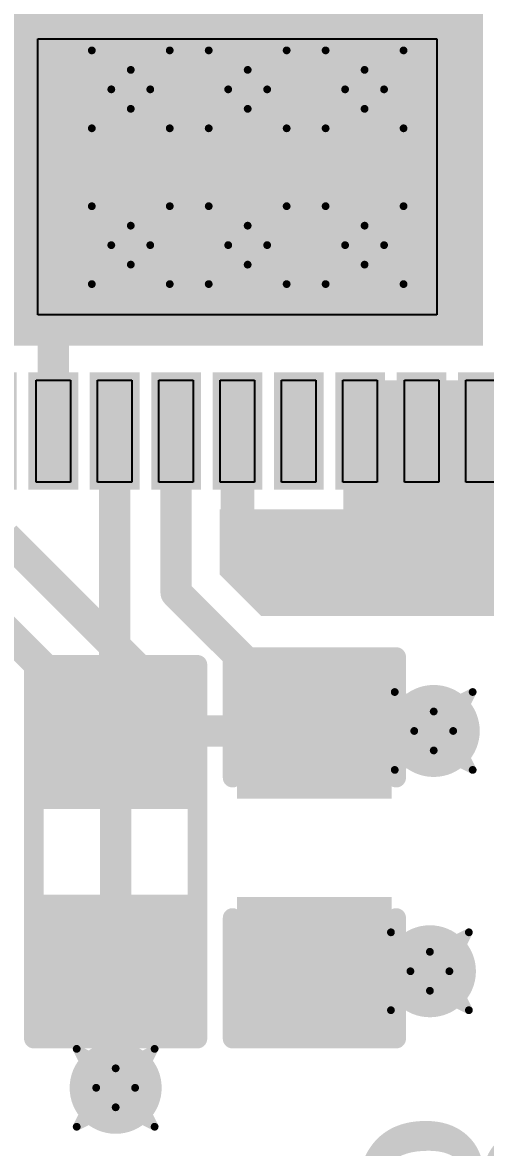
# Model space of a CAD drawing. Header units: inches. Extents: x -11 to 1110, y -7 to 455.
# Drawn here: x 572.45 to 575.46, y 8.62 to 15.96 of the extents above; entities that cross this region are included whole.
import ezdxf

# ---------------------------------------------------------------- set-up
doc = ezdxf.new("R2010")
doc.units = ezdxf.units.IN
for name, color, linetype in [('Bottom Layer', 5, 'Continuous'), ('Bottom Overlay', 54, 'Continuous'), ('Bottom Paste', 16, 'Continuous'), ('Bottom Solder', 6, 'Continuous'), ('Drill Drawing', 1, 'Continuous'), ('Top Layer', 1, 'Continuous'), ('Via Holes', 16, 'Continuous')]:
    doc.layers.add(name, color=color, linetype=linetype)
doc.styles.add('Arial', font='', dxfattribs={"height": 0.2})
doc.styles.get('Arial').set_extended_font_data('Arial')

# ---------------------------------------------------------------- blocks, each defined once
blk = doc.blocks.new('VQFN_CLIP_28_EP_3_5_4_5___B_7')
at = {"layer": 'Bottom Layer'}
for points in [[(-0.9121, 1.825), (-0.9121, 2.49), (-0.6881, 2.49), (-0.6881, 1.825)], [(-0.5121, 1.825), (-0.5121, 2.49), (-0.288, 2.49), (-0.288, 1.825)], [(-0.112, 1.825), (-0.112, 2.49), (0.112, 2.49), (0.112, 1.825)], [(0.288, 1.825), (0.288, 2.49), (0.5121, 2.49), (0.5121, 1.825)], [(0.6881, 1.825), (0.6881, 2.49), (0.9121, 2.49), (0.9121, 1.825)], [(-1.9901, 1.4879), (-1.9901, 1.7119), (-1.3251, 1.7119), (-1.3251, 1.4879)], [(1.3251, 1.4879), (1.3251, 1.7119), (1.9901, 1.7119), (1.9901, 1.4879)], [(-1.05, -1.55), (-1.05, 1.55), (1.05, 1.55), (1.05, -1.55)], [(-1.9901, 1.0879), (-1.9901, 1.3119), (-1.3251, 1.3119), (-1.3251, 1.0879)], [(1.3251, 1.0879), (1.3251, 1.3119), (1.9901, 1.3119), (1.9901, 1.0879)], [(-1.9901, 0.6881), (-1.9901, 0.9121), (-1.3251, 0.9121), (-1.3251, 0.6881)], [(1.3251, 0.6881), (1.3251, 0.9121), (1.9901, 0.9121), (1.9901, 0.6881)], [(-1.9901, 0.288), (-1.9901, 0.5121), (-1.3251, 0.5121), (-1.3251, 0.288)], [(1.3251, 0.288), (1.3251, 0.5121), (1.9901, 0.5121), (1.9901, 0.288)], [(-1.9901, -0.112), (-1.9901, 0.112), (-1.3251, 0.112), (-1.3251, -0.112)], [(1.3251, -0.112), (1.3251, 0.112), (1.9901, 0.112), (1.9901, -0.112)], [(-1.9901, -0.5121), (-1.9901, -0.288), (-1.3251, -0.288), (-1.3251, -0.5121)], [(1.3251, -0.5121), (1.3251, -0.288), (1.9901, -0.288), (1.9901, -0.5121)], [(-1.9901, -0.9121), (-1.9901, -0.6881), (-1.3251, -0.6881), (-1.3251, -0.9121)], [(1.3251, -0.9121), (1.3251, -0.6881), (1.9901, -0.6881), (1.9901, -0.9121)], [(-1.9901, -1.3119), (-1.9901, -1.0879), (-1.3251, -1.0879), (-1.3251, -1.3119)], [(1.3251, -1.3119), (1.3251, -1.0879), (1.9901, -1.0879), (1.9901, -1.3119)], [(-1.9901, -1.7119), (-1.9901, -1.4879), (-1.3251, -1.4879), (-1.3251, -1.7119)], [(1.3251, -1.7119), (1.3251, -1.4879), (1.9901, -1.4879), (1.9901, -1.7119)], [(-0.9121, -2.49), (-0.9121, -1.825), (-0.6881, -1.825), (-0.6881, -2.49)], [(-0.5121, -2.49), (-0.5121, -1.825), (-0.288, -1.825), (-0.288, -2.49)], [(-0.112, -2.49), (-0.112, -1.825), (0.112, -1.825), (0.112, -2.49)], [(0.288, -2.49), (0.288, -1.825), (0.5121, -1.825), (0.5121, -2.49)], [(0.6881, -2.49), (0.6881, -1.825), (0.9121, -1.825), (0.9121, -2.49)]]:
    blk.add_hatch(color=5, dxfattribs=at).paths.add_polyline_path(points)
at = {"layer": 'Bottom Solder'}
for points in [[(-0.9621, 1.775), (-0.9621, 2.54), (-0.6381, 2.54), (-0.6381, 1.775)], [(-0.5621, 1.775), (-0.5621, 2.54), (-0.238, 2.54), (-0.238, 1.775)], [(-0.162, 1.775), (-0.162, 2.54), (0.162, 2.54), (0.162, 1.775)], [(0.238, 1.775), (0.238, 2.54), (0.5621, 2.54), (0.5621, 1.775)], [(0.6381, 1.775), (0.6381, 2.54), (0.9621, 2.54), (0.9621, 1.775)], [(-2.0401, 1.4379), (-2.0401, 1.7619), (-1.2751, 1.7619), (-1.2751, 1.4379)], [(1.2751, 1.4379), (1.2751, 1.7619), (2.0401, 1.7619), (2.0401, 1.4379)], [(-1.1, -1.6), (-1.1, 1.6), (1.1, 1.6), (1.1, -1.6)], [(-2.0401, 1.0379), (-2.0401, 1.3619), (-1.2751, 1.3619), (-1.2751, 1.0379)], [(1.2751, 1.0379), (1.2751, 1.3619), (2.0401, 1.3619), (2.0401, 1.0379)], [(-2.0401, 0.6381), (-2.0401, 0.9621), (-1.2751, 0.9621), (-1.2751, 0.6381)], [(1.2751, 0.6381), (1.2751, 0.9621), (2.0401, 0.9621), (2.0401, 0.6381)], [(-2.0401, 0.238), (-2.0401, 0.5621), (-1.2751, 0.5621), (-1.2751, 0.238)], [(1.2751, 0.238), (1.2751, 0.5621), (2.0401, 0.5621), (2.0401, 0.238)], [(-2.0401, -0.162), (-2.0401, 0.162), (-1.2751, 0.162), (-1.2751, -0.162)], [(1.2751, -0.162), (1.2751, 0.162), (2.0401, 0.162), (2.0401, -0.162)], [(-2.0401, -0.5621), (-2.0401, -0.238), (-1.2751, -0.238), (-1.2751, -0.5621)], [(1.2751, -0.5621), (1.2751, -0.238), (2.0401, -0.238), (2.0401, -0.5621)], [(-2.0401, -0.9621), (-2.0401, -0.6381), (-1.2751, -0.6381), (-1.2751, -0.9621)], [(1.2751, -0.9621), (1.2751, -0.6381), (2.0401, -0.6381), (2.0401, -0.9621)], [(-2.0401, -1.3619), (-2.0401, -1.0379), (-1.2751, -1.0379), (-1.2751, -1.3619)], [(1.2751, -1.3619), (1.2751, -1.0379), (2.0401, -1.0379), (2.0401, -1.3619)], [(-2.0401, -1.7619), (-2.0401, -1.4379), (-1.2751, -1.4379), (-1.2751, -1.7619)], [(1.2751, -1.7619), (1.2751, -1.4379), (2.0401, -1.4379), (2.0401, -1.7619)], [(-0.9621, -2.54), (-0.9621, -1.775), (-0.6381, -1.775), (-0.6381, -2.54)], [(-0.5621, -2.54), (-0.5621, -1.775), (-0.238, -1.775), (-0.238, -2.54)], [(-0.162, -2.54), (-0.162, -1.775), (0.162, -1.775), (0.162, -2.54)], [(0.238, -2.54), (0.238, -1.775), (0.5621, -1.775), (0.5621, -2.54)], [(0.6381, -2.54), (0.6381, -1.775), (0.9621, -1.775), (0.9621, -2.54)]]:
    blk.add_hatch(color=6, dxfattribs=at).paths.add_polyline_path(points)
at = {"layer": 'Bottom Overlay'}
for points in [[(-1.0771, 2.3008, 0.127, 0.127, 0), (-1.8008, 2.3008, 0.127, 0.127, 0)], [(-1.8008, 1.8771, 0.127, 0.127, 0), (-1.8008, 2.3008, 0.127, 0.127, 0)], [(1.8008, 2.3008, 0.127, 0.127, 0), (1.0771, 2.3008, 0.127, 0.127, 0)], [(1.8008, 1.8771, 0.127, 0.127, 0), (1.8008, 2.3008, 0.127, 0.127, 0)], [(-2.2706, -1.7421, 0.127, 0.127, 0), (-2.2706, -1.4881, 0.127, 0.127, 0)], [(-2.1436, -1.6151, 0.127, 0.127, 0), (-2.2706, -1.4881, 0.127, 0.127, 0)], [(-2.2706, -1.7421, 0.127, 0.127, 0), (-2.1436, -1.6151, 0.127, 0.127, 0)], [(-1.8008, -2.3008, 0.127, 0.127, 0), (-1.8008, -1.8771, 0.127, 0.127, 0)], [(1.8008, -2.3008, 0.127, 0.127, 0), (1.8008, -1.8771, 0.127, 0.127, 0)], [(-1.0771, -2.3008, 0.127, 0.127, 0), (-1.8008, -2.3008, 0.127, 0.127, 0)], [(1.8008, -2.3008, 0.127, 0.127, 0), (1.0771, -2.3008, 0.127, 0.127, 0)]]:
    blk.add_lwpolyline(points, format="xyseb", dxfattribs=at)
for points in [[(-1.8326, 2.3008, 0.0635, 0.0635, 1), (-1.7691, 2.3008, 0.0635, 0.0635, 1)], [(-1.8326, 2.3008, 0.0635, 0.0635, 1), (-1.7691, 2.3008, 0.0635, 0.0635, 1)], [(-1.1089, 2.3008, 0.0635, 0.0635, 1), (-1.0454, 2.3008, 0.0635, 0.0635, 1)], [(1.0454, 2.3008, 0.0635, 0.0635, 1), (1.1089, 2.3008, 0.0635, 0.0635, 1)], [(1.7691, 2.3008, 0.0635, 0.0635, 1), (1.8326, 2.3008, 0.0635, 0.0635, 1)], [(1.7691, 2.3008, 0.0635, 0.0635, 1), (1.8326, 2.3008, 0.0635, 0.0635, 1)], [(-1.8326, 1.8771, 0.0635, 0.0635, 1), (-1.7691, 1.8771, 0.0635, 0.0635, 1)], [(1.7691, 1.8771, 0.0635, 0.0635, 1), (1.8326, 1.8771, 0.0635, 0.0635, 1)], [(-2.3023, -1.4881, 0.0635, 0.0635, 1), (-2.2388, -1.4881, 0.0635, 0.0635, 1)], [(-2.3023, -1.4881, 0.0635, 0.0635, 1), (-2.2388, -1.4881, 0.0635, 0.0635, 1)], [(-2.1753, -1.6151, 0.0635, 0.0635, 1), (-2.1118, -1.6151, 0.0635, 0.0635, 1)], [(-2.1753, -1.6151, 0.0635, 0.0635, 1), (-2.1118, -1.6151, 0.0635, 0.0635, 1)], [(-2.3023, -1.7421, 0.0635, 0.0635, 1), (-2.2388, -1.7421, 0.0635, 0.0635, 1)], [(-2.3023, -1.7421, 0.0635, 0.0635, 1), (-2.2388, -1.7421, 0.0635, 0.0635, 1)], [(-1.8326, -1.8771, 0.0635, 0.0635, 1), (-1.7691, -1.8771, 0.0635, 0.0635, 1)], [(1.7691, -1.8771, 0.0635, 0.0635, 1), (1.8326, -1.8771, 0.0635, 0.0635, 1)], [(-1.8326, -2.3008, 0.0635, 0.0635, 1), (-1.7691, -2.3008, 0.0635, 0.0635, 1)], [(-1.8326, -2.3008, 0.0635, 0.0635, 1), (-1.7691, -2.3008, 0.0635, 0.0635, 1)], [(-1.1089, -2.3008, 0.0635, 0.0635, 1), (-1.0454, -2.3008, 0.0635, 0.0635, 1)], [(1.0454, -2.3008, 0.0635, 0.0635, 1), (1.1089, -2.3008, 0.0635, 0.0635, 1)], [(1.7691, -2.3008, 0.0635, 0.0635, 1), (1.8326, -2.3008, 0.0635, 0.0635, 1)], [(1.7691, -2.3008, 0.0635, 0.0635, 1), (1.8326, -2.3008, 0.0635, 0.0635, 1)]]:
    blk.add_lwpolyline(points, format="xyseb", close=True, dxfattribs=at)
at = {"layer": 'Bottom Paste'}
for p, q in [((-0.912, 1.825), (-0.912, 2.49)), ((-0.912, 2.49), (-0.688, 2.49)), ((-0.688, 2.49), (-0.688, 1.825)), ((-0.512, 1.825), (-0.512, 2.49)), ((-0.512, 2.49), (-0.288, 2.49)), ((-0.288, 2.49), (-0.288, 1.825)), ((-0.112, 1.825), (-0.112, 2.49)), ((-0.112, 2.49), (0.112, 2.49)), ((0.112, 2.49), (0.112, 1.825)), ((0.288, 1.825), (0.288, 2.49)), ((0.288, 2.49), (0.512, 2.49)), ((0.512, 2.49), (0.512, 1.825)), ((0.688, 1.825), (0.688, 2.49)), ((0.688, 2.49), (0.912, 2.49)), ((0.912, 2.49), (0.912, 1.825)), ((-0.688, 1.825), (-0.912, 1.825)), ((-0.688, 1.825), (-0.688, 1.825)), ((-0.288, 1.825), (-0.512, 1.825)), ((-0.288, 1.825), (-0.288, 1.825)), ((0.112, 1.825), (-0.112, 1.825)), ((0.112, 1.825), (0.112, 1.825)), ((0.512, 1.825), (0.288, 1.825)), ((0.512, 1.825), (0.512, 1.825)), ((0.912, 1.825), (0.688, 1.825)), ((0.912, 1.825), (0.912, 1.825)), ((-1.99, 1.488), (-1.99, 1.712)), ((-1.99, 1.712), (-1.325, 1.712)), ((-1.325, 1.712), (-1.325, 1.488)), ((1.325, 1.488), (1.325, 1.712)), ((1.325, 1.712), (1.99, 1.712)), ((1.99, 1.712), (1.99, 1.488)), ((-1.325, 1.488), (-1.99, 1.488)), ((-1.325, 1.488), (-1.325, 1.488)), ((1.99, 1.488), (1.325, 1.488)), ((1.99, 1.488), (1.99, 1.488)), ((-1.99, 1.312), (-1.325, 1.312)), ((-1.99, 1.088), (-1.99, 1.312)), ((-1.99, 1.312), (-1.99, 1.312)), ((-1.325, 1.312), (-1.325, 1.088)), ((-0.9, 1.3), (0.9, 1.3)), ((-0.9, -1.3), (-0.9, 1.3)), ((-0.9, 1.3), (-0.9, 1.3)), ((0.9, 1.3), (0.9, -1.3)), ((1.325, 1.088), (1.325, 1.312)), ((1.325, 1.312), (1.99, 1.312)), ((1.99, 1.312), (1.99, 1.088)), ((-1.325, 1.088), (-1.99, 1.088)), ((1.99, 1.088), (1.325, 1.088)), ((1.99, 1.088), (1.99, 1.088)), ((-1.99, 0.688), (-1.99, 0.912)), ((-1.99, 0.912), (-1.325, 0.912)), ((-1.325, 0.912), (-1.325, 0.688)), ((1.325, 0.912), (1.99, 0.912)), ((1.325, 0.688), (1.325, 0.912)), ((1.325, 0.912), (1.325, 0.912)), ((1.99, 0.912), (1.99, 0.688)), ((-1.325, 0.688), (-1.99, 0.688)), ((-1.325, 0.688), (-1.325, 0.688)), ((1.99, 0.688), (1.325, 0.688)), ((-1.99, 0.288), (-1.99, 0.512)), ((-1.99, 0.512), (-1.325, 0.512)), ((-1.325, 0.512), (-1.325, 0.288)), ((1.325, 0.512), (1.99, 0.512)), ((1.325, 0.288), (1.325, 0.512)), ((1.325, 0.512), (1.325, 0.512)), ((1.99, 0.512), (1.99, 0.288)), ((-1.325, 0.288), (-1.99, 0.288)), ((-1.325, 0.288), (-1.325, 0.288)), ((1.99, 0.288), (1.325, 0.288)), ((-1.99, -0.112), (-1.99, 0.112)), ((-1.99, 0.112), (-1.325, 0.112)), ((-1.325, 0.112), (-1.325, -0.112)), ((1.325, 0.112), (1.99, 0.112)), ((1.325, -0.112), (1.325, 0.112)), ((1.325, 0.112), (1.325, 0.112)), ((1.99, 0.112), (1.99, -0.112)), ((-1.325, -0.112), (-1.99, -0.112)), ((-1.325, -0.112), (-1.325, -0.112)), ((1.99, -0.112), (1.325, -0.112)), ((-1.99, -0.512), (-1.99, -0.288)), ((-1.99, -0.288), (-1.325, -0.288)), ((-1.325, -0.288), (-1.325, -0.512)), ((1.325, -0.288), (1.99, -0.288)), ((1.325, -0.512), (1.325, -0.288)), ((1.325, -0.288), (1.325, -0.288)), ((1.99, -0.288), (1.99, -0.512)), ((-1.325, -0.512), (-1.99, -0.512)), ((-1.325, -0.512), (-1.325, -0.512)), ((1.99, -0.512), (1.325, -0.512)), ((-1.99, -0.912), (-1.99, -0.688)), ((-1.99, -0.688), (-1.325, -0.688)), ((-1.325, -0.688), (-1.325, -0.912)), ((1.325, -0.688), (1.99, -0.688)), ((1.325, -0.912), (1.325, -0.688)), ((1.325, -0.688), (1.325, -0.688)), ((1.99, -0.688), (1.99, -0.912)), ((-1.325, -0.912), (-1.99, -0.912)), ((-1.325, -0.912), (-1.325, -0.912)), ((1.99, -0.912), (1.325, -0.912)), ((-1.99, -1.088), (-1.325, -1.088)), ((-1.99, -1.312), (-1.99, -1.088)), ((-1.99, -1.088), (-1.99, -1.088)), ((-1.325, -1.088), (-1.325, -1.312)), ((1.325, -1.088), (1.99, -1.088)), ((1.325, -1.312), (1.325, -1.088)), ((1.325, -1.088), (1.325, -1.088)), ((1.99, -1.088), (1.99, -1.312)), ((-1.325, -1.312), (-1.99, -1.312)), ((0.9, -1.3), (-0.9, -1.3)), ((1.99, -1.312), (1.325, -1.312)), ((-1.99, -1.488), (-1.325, -1.488)), ((-1.99, -1.712), (-1.99, -1.488)), ((-1.99, -1.488), (-1.99, -1.488)), ((-1.325, -1.488), (-1.325, -1.712)), ((1.325, -1.488), (1.99, -1.488)), ((1.325, -1.712), (1.325, -1.488)), ((1.325, -1.488), (1.325, -1.488)), ((1.99, -1.488), (1.99, -1.712)), ((-1.325, -1.712), (-1.99, -1.712)), ((1.99, -1.712), (1.325, -1.712)), ((-0.912, -2.49), (-0.912, -1.825)), ((-0.912, -1.825), (-0.688, -1.825)), ((-0.688, -1.825), (-0.688, -2.49)), ((-0.512, -1.825), (-0.288, -1.825)), ((-0.512, -2.49), (-0.512, -1.825)), ((-0.512, -1.825), (-0.512, -1.825)), ((-0.288, -1.825), (-0.288, -2.49)), ((-0.112, -1.825), (0.112, -1.825)), ((-0.112, -2.49), (-0.112, -1.825)), ((-0.112, -1.825), (-0.112, -1.825)), ((0.112, -1.825), (0.112, -2.49)), ((0.288, -2.49), (0.288, -1.825)), ((0.288, -1.825), (0.512, -1.825)), ((0.512, -1.825), (0.512, -2.49)), ((0.688, -2.49), (0.688, -1.825)), ((0.688, -1.825), (0.912, -1.825)), ((0.912, -1.825), (0.912, -2.49)), ((-0.688, -2.49), (-0.912, -2.49)), ((-0.688, -2.49), (-0.688, -2.49)), ((-0.288, -2.49), (-0.512, -2.49)), ((0.112, -2.49), (-0.112, -2.49)), ((0.512, -2.49), (0.288, -2.49)), ((0.512, -2.49), (0.512, -2.49)), ((0.912, -2.49), (0.688, -2.49)), ((0.912, -2.49), (0.912, -2.49))]:
    blk.add_line(p, q, dxfattribs=at)
blk = doc.blocks.new('R___0603_B_34')
at = {"layer": 'Bottom Layer'}
for points in [[(-1.143, -0.4445), (-1.143, 0.4445), (-0.381, 0.4445), (-0.381, -0.4445)], [(0.381, -0.4445), (0.381, 0.4445), (1.143, 0.4445), (1.143, -0.4445)]]:
    blk.add_hatch(color=5, dxfattribs=at).paths.add_polyline_path(points)
at = {"layer": 'Bottom Paste'}
for points in [[(-1.143, -0.4445), (-1.143, 0.4445), (-0.381, 0.4445), (-0.381, -0.4445)], [(0.381, -0.4445), (0.381, 0.4445), (1.143, 0.4445), (1.143, -0.4445)]]:
    blk.add_hatch(color=16, dxfattribs=at).paths.add_polyline_path(points)
at = {"layer": 'Bottom Solder'}
for points in [[(-1.2446, -0.5461), (-1.2446, 0.5461), (-0.2794, 0.5461), (-0.2794, -0.5461)], [(0.2794, -0.5461), (0.2794, 0.5461), (1.2446, 0.5461), (1.2446, -0.5461)]]:
    blk.add_hatch(color=6, dxfattribs=at).paths.add_polyline_path(points)
at = {"layer": 'Bottom Overlay'}
for points in [[(-1.2192, 0.5334, 0.127, 0.127, 0), (1.2192, 0.5334, 0.127, 0.127, 0)], [(-1.2192, 0.5334, 0.127, 0.127, 0), (-1.2192, -0.5334, 0.127, 0.127, 0)], [(1.2192, 0.5334, 0.127, 0.127, 0), (1.2192, -0.5334, 0.127, 0.127, 0)], [(-1.2192, -0.5334, 0.127, 0.127, 0), (1.2192, -0.5334, 0.127, 0.127, 0)]]:
    blk.add_lwpolyline(points, format="xyseb", dxfattribs=at)
for points in [[(-1.25095, 0.5334, 0.0635, 0.0635, 1), (-1.18745, 0.5334, 0.0635, 0.0635, 1)], [(-1.25095, 0.5334, 0.0635, 0.0635, 1), (-1.18745, 0.5334, 0.0635, 0.0635, 1)], [(1.18745, 0.5334, 0.0635, 0.0635, 1), (1.25095, 0.5334, 0.0635, 0.0635, 1)], [(1.18745, 0.5334, 0.0635, 0.0635, 1), (1.25095, 0.5334, 0.0635, 0.0635, 1)], [(-1.25095, -0.5334, 0.0635, 0.0635, 1), (-1.18745, -0.5334, 0.0635, 0.0635, 1)], [(-1.25095, -0.5334, 0.0635, 0.0635, 1), (-1.18745, -0.5334, 0.0635, 0.0635, 1)], [(1.18745, -0.5334, 0.0635, 0.0635, 1), (1.25095, -0.5334, 0.0635, 0.0635, 1)], [(1.18745, -0.5334, 0.0635, 0.0635, 1), (1.25095, -0.5334, 0.0635, 0.0635, 1)]]:
    blk.add_lwpolyline(points, format="xyseb", close=True, dxfattribs=at)
blk = doc.blocks.new('CAP_0603_B_241')
at = {"layer": 'Bottom Layer'}
for points in [[(-1.143, -0.4445), (-1.143, 0.4445), (-0.381, 0.4445), (-0.381, -0.4445)], [(0.381, -0.4445), (0.381, 0.4445), (1.143, 0.4445), (1.143, -0.4445)]]:
    blk.add_hatch(color=5, dxfattribs=at).paths.add_polyline_path(points)
at = {"layer": 'Bottom Paste'}
for points in [[(-1.143, -0.4445), (-1.143, 0.4445), (-0.381, 0.4445), (-0.381, -0.4445)], [(0.381, -0.4445), (0.381, 0.4445), (1.143, 0.4445), (1.143, -0.4445)]]:
    blk.add_hatch(color=16, dxfattribs=at).paths.add_polyline_path(points)
at = {"layer": 'Bottom Solder'}
for points in [[(-1.203, -0.5045), (-1.203, 0.5045), (-0.321, 0.5045), (-0.321, -0.5045)], [(0.321, -0.5045), (0.321, 0.5045), (1.203, 0.5045), (1.203, -0.5045)]]:
    blk.add_hatch(color=6, dxfattribs=at).paths.add_polyline_path(points)
at = {"layer": 'Bottom Overlay'}
for points in [[(-1.2446, -0.5334, 0.127, 0.127, 0), (-1.2446, 0.5334, 0.127, 0.127, 0)], [(-0.4572, 0.5334, 0.127, 0.127, 0), (-1.2446, 0.5334, 0.127, 0.127, 0)], [(1.2446, 0.5334, 0.127, 0.127, 0), (0.4572, 0.5334, 0.127, 0.127, 0)], [(1.2446, -0.5334, 0.127, 0.127, 0), (1.2446, 0.5334, 0.127, 0.127, 0)], [(-0.4572, -0.5334, 0.127, 0.127, 0), (-1.2446, -0.5334, 0.127, 0.127, 0)], [(1.2446, -0.5334, 0.127, 0.127, 0), (0.4572, -0.5334, 0.127, 0.127, 0)]]:
    blk.add_lwpolyline(points, format="xyseb", dxfattribs=at)
for points in [[(-1.2764, 0.5334, 0.0635, 0.0635, 1), (-1.2128, 0.5334, 0.0635, 0.0635, 1)], [(-1.2764, 0.5334, 0.0635, 0.0635, 1), (-1.2128, 0.5334, 0.0635, 0.0635, 1)], [(-0.4889, 0.5334, 0.0635, 0.0635, 1), (-0.4254, 0.5334, 0.0635, 0.0635, 1)], [(0.4254, 0.5334, 0.0635, 0.0635, 1), (0.4889, 0.5334, 0.0635, 0.0635, 1)], [(1.2128, 0.5334, 0.0635, 0.0635, 1), (1.2764, 0.5334, 0.0635, 0.0635, 1)], [(1.2128, 0.5334, 0.0635, 0.0635, 1), (1.2764, 0.5334, 0.0635, 0.0635, 1)], [(-1.2764, -0.5334, 0.0635, 0.0635, 1), (-1.2128, -0.5334, 0.0635, 0.0635, 1)], [(-1.2764, -0.5334, 0.0635, 0.0635, 1), (-1.2128, -0.5334, 0.0635, 0.0635, 1)], [(-0.4889, -0.5334, 0.0635, 0.0635, 1), (-0.4254, -0.5334, 0.0635, 0.0635, 1)], [(0.4254, -0.5334, 0.0635, 0.0635, 1), (0.4889, -0.5334, 0.0635, 0.0635, 1)], [(1.2128, -0.5334, 0.0635, 0.0635, 1), (1.2764, -0.5334, 0.0635, 0.0635, 1)], [(1.2128, -0.5334, 0.0635, 0.0635, 1), (1.2764, -0.5334, 0.0635, 0.0635, 1)]]:
    blk.add_lwpolyline(points, format="xyseb", close=True, dxfattribs=at)

msp = doc.modelspace()

# ---------------------------------------------------------------- hatches: boundary and pattern name
at = {"layer": 'Bottom Layer'}
h = msp.add_hatch(color=5, dxfattribs=at)
edge = h.paths.add_edge_path()
edge.add_arc((573.151, 15.5194), 0.3, 0, 360)
h = msp.add_hatch(color=5, dxfattribs=at)
edge = h.paths.add_edge_path()
edge.add_arc((573.913, 15.5194), 0.3, 0, 360)
h = msp.add_hatch(color=5, dxfattribs=at)
edge = h.paths.add_edge_path()
edge.add_arc((574.675, 15.5194), 0.3, 0, 360)
msp.add_hatch(color=5, dxfattribs=at).paths.add_polyline_path([(638.3242, 15.2654), (638.3242, 10.0838), (638.3242, 7.398), (636.2219, 7.398), (636.2219, 8.8331), (633.2504, 8.8331), (633.2504, 9.811), (633.2504, 10.0838), (590.4484, 10.0838), (590.4484, 0.259), (560.1716, 0.259), (560.1716, 5.842), (576.8086, 5.842), (576.8086, 10.4714), (575.6402, 10.4714), (575.6402, 12.0856), (574.0001, 12.0856), (573.731, 12.3547), (573.731, 12.7805), (573.7359, 12.7805), (573.7359, 13.621), (573.9564, 13.621), (573.9564, 12.7805), (574.536, 12.7805), (574.536, 13.621), (586.6384, 13.621), (586.6384, 15.2654)])
h = msp.add_hatch(color=5, dxfattribs=at)
edge = h.paths.add_edge_path()
edge.add_arc((573.151, 14.5034), 0.3, 0, 360)
h = msp.add_hatch(color=5, dxfattribs=at)
edge = h.paths.add_edge_path()
edge.add_arc((573.913, 14.5034), 0.3, 0, 360)
h = msp.add_hatch(color=5, dxfattribs=at)
edge = h.paths.add_edge_path()
edge.add_arc((574.675, 14.5034), 0.3, 0, 360)
h = msp.add_hatch(color=5, dxfattribs=at)
edge = h.paths.add_edge_path()
edge.add_arc((575.1256, 11.335), 0.3, 0, 360)
h = msp.add_hatch(color=5, dxfattribs=at)
edge = h.paths.add_edge_path()
edge.add_arc((575.1008, 9.7679), 0.3, 0, 360)
h = msp.add_hatch(color=5, dxfattribs=at)
edge = h.paths.add_edge_path()
edge.add_arc((573.0524, 9.0078), 0.3, 0, 360)
at = {"layer": 'Top Layer'}
h = msp.add_hatch(color=1, dxfattribs=at)
edge = h.paths.add_edge_path()
edge.add_arc((573.151, 15.5194), 0.3, 0, 360)
h = msp.add_hatch(color=1, dxfattribs=at)
edge = h.paths.add_edge_path()
edge.add_arc((573.913, 15.5194), 0.3, 0, 360)
h = msp.add_hatch(color=1, dxfattribs=at)
edge = h.paths.add_edge_path()
edge.add_arc((574.675, 15.5194), 0.3, 0, 360)
h = msp.add_hatch(color=1, dxfattribs=at)
edge = h.paths.add_edge_path()
edge.add_arc((573.151, 14.5034), 0.3, 0, 360)
h = msp.add_hatch(color=1, dxfattribs=at)
edge = h.paths.add_edge_path()
edge.add_arc((573.913, 14.5034), 0.3, 0, 360)
h = msp.add_hatch(color=1, dxfattribs=at)
edge = h.paths.add_edge_path()
edge.add_arc((574.675, 14.5034), 0.3, 0, 360)
h = msp.add_hatch(color=1, dxfattribs=at)
edge = h.paths.add_edge_path()
edge.add_arc((575.1256, 11.335), 0.3, 0, 360)
h = msp.add_hatch(color=1, dxfattribs=at)
edge = h.paths.add_edge_path()
edge.add_arc((575.1008, 9.7679), 0.3, 0, 360)
h = msp.add_hatch(color=1, dxfattribs=at)
edge = h.paths.add_edge_path()
edge.add_arc((573.0524, 9.0078), 0.3, 0, 360)
at = {"layer": 'Via Holes'}
h = msp.add_hatch(color=7, dxfattribs=at)
edge = h.paths.add_edge_path()
edge.add_arc((573.151, 15.5194), 0.15, 0, 360)
h = msp.add_hatch(color=7, dxfattribs=at)
edge = h.paths.add_edge_path()
edge.add_arc((573.913, 15.5194), 0.15, 0, 360)
h = msp.add_hatch(color=7, dxfattribs=at)
edge = h.paths.add_edge_path()
edge.add_arc((574.675, 15.5194), 0.15, 0, 360)
h = msp.add_hatch(color=7, dxfattribs=at)
edge = h.paths.add_edge_path()
edge.add_arc((573.151, 14.5034), 0.15, 0, 360)
h = msp.add_hatch(color=7, dxfattribs=at)
edge = h.paths.add_edge_path()
edge.add_arc((573.913, 14.5034), 0.15, 0, 360)
h = msp.add_hatch(color=7, dxfattribs=at)
edge = h.paths.add_edge_path()
edge.add_arc((574.675, 14.5034), 0.15, 0, 360)
h = msp.add_hatch(color=7, dxfattribs=at)
edge = h.paths.add_edge_path()
edge.add_arc((575.1256, 11.335), 0.15, 0, 360)
h = msp.add_hatch(color=7, dxfattribs=at)
edge = h.paths.add_edge_path()
edge.add_arc((575.1008, 9.7679), 0.15, 0, 360)
h = msp.add_hatch(color=7, dxfattribs=at)
edge = h.paths.add_edge_path()
edge.add_arc((573.0524, 9.0078), 0.15, 0, 360)

# ---------------------------------------------------------------- linework, layer by layer
at = {"layer": 'Bottom Layer'}
for points in [[(572.6463, 14.3477, 0.2032, 0.2032, 0), (573.2469, 14.9484, 0.2032, 0.2032, 0)], [(573.2469, 14.9484, 0.2032, 0.2032, 0), (573.8461, 14.9484, 0.2032, 0.2032, 0)], [(572.6463, 13.2908, 0.2032, 0.2032, 0), (572.6463, 14.3477, 0.2032, 0.2032, 0)], [(573.046, 11.3159, 0.2032, 0.2032, 0), (573.046, 13.2908, 0.2032, 0.2032, 0)], [(573.4461, 12.2367, 0.2032, 0.2032, 0), (573.4461, 13.2908, 0.2032, 0.2032, 0)], [(573.4461, 12.2367, 0.2032, 0.2032, 0), (574.3478, 11.335, 0.2032, 0.2032, 0)], [(573.046, 11.3159, 0.2032, 0.2032, 0), (573.0524, 11.3096, 0.2032, 0.2032, 0)], [(574.3478, 11.335, 0.2032, 0.2032, 0), (575.1256, 11.335, 0.2032, 0.2032, 0)], [(573.0524, 9.0078, 0.2032, 0.2032, 0), (573.0524, 9.7856, 0.2032, 0.2032, 0)]]:
    msp.add_lwpolyline(points, format="xyseb", dxfattribs=at)
for points in [[(573.1961, 14.9484, 0.1016, 0.1016, 1), (573.2977, 14.9484, 0.1016, 0.1016, 1)], [(573.1961, 14.9484, 0.1016, 0.1016, 1), (573.2977, 14.9484, 0.1016, 0.1016, 1)], [(573.7953, 14.9484, 0.1016, 0.1016, 1), (573.8969, 14.9484, 0.1016, 0.1016, 1)], [(572.5955, 14.3477, 0.1016, 0.1016, 1), (572.6971, 14.3477, 0.1016, 0.1016, 1)], [(572.5955, 14.3477, 0.1016, 0.1016, 1), (572.6971, 14.3477, 0.1016, 0.1016, 1)], [(572.5955, 13.2908, 0.1016, 0.1016, 1), (572.6971, 13.2908, 0.1016, 0.1016, 1)], [(572.9952, 13.2908, 0.1016, 0.1016, 1), (573.0968, 13.2908, 0.1016, 0.1016, 1)], [(573.3953, 13.2908, 0.1016, 0.1016, 1), (573.4969, 13.2908, 0.1016, 0.1016, 1)], [(573.3953, 12.2367, 0.1016, 0.1016, 1), (573.4969, 12.2367, 0.1016, 0.1016, 1)], [(573.3953, 12.2367, 0.1016, 0.1016, 1), (573.4969, 12.2367, 0.1016, 0.1016, 1)], [(572.9952, 11.3159, 0.1016, 0.1016, 1), (573.0968, 11.3159, 0.1016, 0.1016, 1)], [(572.9952, 11.3159, 0.1016, 0.1016, 1), (573.0968, 11.3159, 0.1016, 0.1016, 1)], [(573.0016, 11.3096, 0.1016, 0.1016, 1), (573.1032, 11.3096, 0.1016, 0.1016, 1)], [(574.297, 11.335, 0.1016, 0.1016, 1), (574.3986, 11.335, 0.1016, 0.1016, 1)], [(574.297, 11.335, 0.1016, 0.1016, 1), (574.3986, 11.335, 0.1016, 0.1016, 1)], [(575.0748, 11.335, 0.1016, 0.1016, 1), (575.1764, 11.335, 0.1016, 0.1016, 1)], [(573.0016, 9.7856, 0.1016, 0.1016, 1), (573.1032, 9.7856, 0.1016, 0.1016, 1)], [(573.0016, 9.0078, 0.1016, 0.1016, 1), (573.1032, 9.0078, 0.1016, 0.1016, 1)]]:
    msp.add_lwpolyline(points, format="xyseb", close=True, dxfattribs=at)
at = {"layer": 'Drill Drawing'}
for points in [[(572.897, 15.7734, 0.0508, 0.0508, 0), (573.151, 15.6464, 0.0508, 0.0508, 0)], [(572.897, 15.7734, 0.0508, 0.0508, 0), (573.024, 15.5194, 0.0508, 0.0508, 0)], [(573.151, 15.6464, 0.0508, 0.0508, 0), (573.405, 15.7734, 0.0508, 0.0508, 0)], [(573.278, 15.5194, 0.0508, 0.0508, 0), (573.405, 15.7734, 0.0508, 0.0508, 0)], [(573.659, 15.7734, 0.0508, 0.0508, 0), (573.913, 15.6464, 0.0508, 0.0508, 0)], [(573.659, 15.7734, 0.0508, 0.0508, 0), (573.786, 15.5194, 0.0508, 0.0508, 0)], [(573.913, 15.6464, 0.0508, 0.0508, 0), (574.167, 15.7734, 0.0508, 0.0508, 0)], [(574.04, 15.5194, 0.0508, 0.0508, 0), (574.167, 15.7734, 0.0508, 0.0508, 0)], [(574.421, 15.7734, 0.0508, 0.0508, 0), (574.675, 15.6464, 0.0508, 0.0508, 0)], [(574.421, 15.7734, 0.0508, 0.0508, 0), (574.548, 15.5194, 0.0508, 0.0508, 0)], [(574.675, 15.6464, 0.0508, 0.0508, 0), (574.929, 15.7734, 0.0508, 0.0508, 0)], [(574.802, 15.5194, 0.0508, 0.0508, 0), (574.929, 15.7734, 0.0508, 0.0508, 0)], [(572.897, 15.2654, 0.0508, 0.0508, 0), (573.024, 15.5194, 0.0508, 0.0508, 0)], [(573.278, 15.5194, 0.0508, 0.0508, 0), (573.405, 15.2654, 0.0508, 0.0508, 0)], [(573.659, 15.2654, 0.0508, 0.0508, 0), (573.786, 15.5194, 0.0508, 0.0508, 0)], [(574.04, 15.5194, 0.0508, 0.0508, 0), (574.167, 15.2654, 0.0508, 0.0508, 0)], [(574.421, 15.2654, 0.0508, 0.0508, 0), (574.548, 15.5194, 0.0508, 0.0508, 0)], [(574.802, 15.5194, 0.0508, 0.0508, 0), (574.929, 15.2654, 0.0508, 0.0508, 0)], [(572.897, 15.2654, 0.0508, 0.0508, 0), (573.151, 15.3924, 0.0508, 0.0508, 0)], [(573.151, 15.3924, 0.0508, 0.0508, 0), (573.405, 15.2654, 0.0508, 0.0508, 0)], [(573.659, 15.2654, 0.0508, 0.0508, 0), (573.913, 15.3924, 0.0508, 0.0508, 0)], [(573.913, 15.3924, 0.0508, 0.0508, 0), (574.167, 15.2654, 0.0508, 0.0508, 0)], [(574.421, 15.2654, 0.0508, 0.0508, 0), (574.675, 15.3924, 0.0508, 0.0508, 0)], [(574.675, 15.3924, 0.0508, 0.0508, 0), (574.929, 15.2654, 0.0508, 0.0508, 0)], [(572.897, 14.7574, 0.0508, 0.0508, 0), (573.151, 14.6304, 0.0508, 0.0508, 0)], [(572.897, 14.7574, 0.0508, 0.0508, 0), (573.024, 14.5034, 0.0508, 0.0508, 0)], [(573.151, 14.6304, 0.0508, 0.0508, 0), (573.405, 14.7574, 0.0508, 0.0508, 0)], [(573.278, 14.5034, 0.0508, 0.0508, 0), (573.405, 14.7574, 0.0508, 0.0508, 0)], [(573.659, 14.7574, 0.0508, 0.0508, 0), (573.913, 14.6304, 0.0508, 0.0508, 0)], [(573.659, 14.7574, 0.0508, 0.0508, 0), (573.786, 14.5034, 0.0508, 0.0508, 0)], [(573.913, 14.6304, 0.0508, 0.0508, 0), (574.167, 14.7574, 0.0508, 0.0508, 0)], [(574.04, 14.5034, 0.0508, 0.0508, 0), (574.167, 14.7574, 0.0508, 0.0508, 0)], [(574.421, 14.7574, 0.0508, 0.0508, 0), (574.675, 14.6304, 0.0508, 0.0508, 0)], [(574.421, 14.7574, 0.0508, 0.0508, 0), (574.548, 14.5034, 0.0508, 0.0508, 0)], [(574.675, 14.6304, 0.0508, 0.0508, 0), (574.929, 14.7574, 0.0508, 0.0508, 0)], [(574.802, 14.5034, 0.0508, 0.0508, 0), (574.929, 14.7574, 0.0508, 0.0508, 0)], [(572.897, 14.2494, 0.0508, 0.0508, 0), (573.024, 14.5034, 0.0508, 0.0508, 0)], [(573.278, 14.5034, 0.0508, 0.0508, 0), (573.405, 14.2494, 0.0508, 0.0508, 0)], [(573.659, 14.2494, 0.0508, 0.0508, 0), (573.786, 14.5034, 0.0508, 0.0508, 0)], [(574.04, 14.5034, 0.0508, 0.0508, 0), (574.167, 14.2494, 0.0508, 0.0508, 0)], [(574.421, 14.2494, 0.0508, 0.0508, 0), (574.548, 14.5034, 0.0508, 0.0508, 0)], [(574.802, 14.5034, 0.0508, 0.0508, 0), (574.929, 14.2494, 0.0508, 0.0508, 0)], [(572.897, 14.2494, 0.0508, 0.0508, 0), (573.151, 14.3764, 0.0508, 0.0508, 0)], [(573.151, 14.3764, 0.0508, 0.0508, 0), (573.405, 14.2494, 0.0508, 0.0508, 0)], [(573.659, 14.2494, 0.0508, 0.0508, 0), (573.913, 14.3764, 0.0508, 0.0508, 0)], [(573.913, 14.3764, 0.0508, 0.0508, 0), (574.167, 14.2494, 0.0508, 0.0508, 0)], [(574.421, 14.2494, 0.0508, 0.0508, 0), (574.675, 14.3764, 0.0508, 0.0508, 0)], [(574.675, 14.3764, 0.0508, 0.0508, 0), (574.929, 14.2494, 0.0508, 0.0508, 0)], [(574.8716, 11.589, 0.0508, 0.0508, 0), (575.1256, 11.462, 0.0508, 0.0508, 0)], [(574.8716, 11.589, 0.0508, 0.0508, 0), (574.9986, 11.335, 0.0508, 0.0508, 0)], [(575.1256, 11.462, 0.0508, 0.0508, 0), (575.3796, 11.589, 0.0508, 0.0508, 0)], [(575.2526, 11.335, 0.0508, 0.0508, 0), (575.3796, 11.589, 0.0508, 0.0508, 0)], [(574.8716, 11.081, 0.0508, 0.0508, 0), (574.9986, 11.335, 0.0508, 0.0508, 0)], [(575.2526, 11.335, 0.0508, 0.0508, 0), (575.3796, 11.081, 0.0508, 0.0508, 0)], [(574.8716, 11.081, 0.0508, 0.0508, 0), (575.1256, 11.208, 0.0508, 0.0508, 0)], [(575.1256, 11.208, 0.0508, 0.0508, 0), (575.3796, 11.081, 0.0508, 0.0508, 0)], [(574.8468, 10.0219, 0.0508, 0.0508, 0), (575.1008, 9.8949, 0.0508, 0.0508, 0)], [(574.8468, 10.0219, 0.0508, 0.0508, 0), (574.9738, 9.7679, 0.0508, 0.0508, 0)], [(575.1008, 9.8949, 0.0508, 0.0508, 0), (575.3548, 10.0219, 0.0508, 0.0508, 0)], [(575.2278, 9.7679, 0.0508, 0.0508, 0), (575.3548, 10.0219, 0.0508, 0.0508, 0)], [(574.8468, 9.5139, 0.0508, 0.0508, 0), (574.9738, 9.7679, 0.0508, 0.0508, 0)], [(575.2278, 9.7679, 0.0508, 0.0508, 0), (575.3548, 9.5139, 0.0508, 0.0508, 0)], [(574.8468, 9.5139, 0.0508, 0.0508, 0), (575.1008, 9.6409, 0.0508, 0.0508, 0)], [(575.1008, 9.6409, 0.0508, 0.0508, 0), (575.3548, 9.5139, 0.0508, 0.0508, 0)], [(572.7984, 9.2618, 0.0508, 0.0508, 0), (573.0524, 9.1348, 0.0508, 0.0508, 0)], [(572.7984, 9.2618, 0.0508, 0.0508, 0), (572.9254, 9.0078, 0.0508, 0.0508, 0)], [(573.0524, 9.1348, 0.0508, 0.0508, 0), (573.3064, 9.2618, 0.0508, 0.0508, 0)], [(573.1794, 9.0078, 0.0508, 0.0508, 0), (573.3064, 9.2618, 0.0508, 0.0508, 0)], [(572.7984, 8.7538, 0.0508, 0.0508, 0), (572.9254, 9.0078, 0.0508, 0.0508, 0)], [(573.1794, 9.0078, 0.0508, 0.0508, 0), (573.3064, 8.7538, 0.0508, 0.0508, 0)], [(572.7984, 8.7538, 0.0508, 0.0508, 0), (573.0524, 8.8808, 0.0508, 0.0508, 0)], [(573.0524, 8.8808, 0.0508, 0.0508, 0), (573.3064, 8.7538, 0.0508, 0.0508, 0)]]:
    msp.add_lwpolyline(points, format="xyseb", dxfattribs=at)
for points in [[(572.8843, 15.7734, 0.0254, 0.0254, 1), (572.9097, 15.7734, 0.0254, 0.0254, 1)], [(572.8843, 15.7734, 0.0254, 0.0254, 1), (572.9097, 15.7734, 0.0254, 0.0254, 1)], [(573.3923, 15.7734, 0.0254, 0.0254, 1), (573.4177, 15.7734, 0.0254, 0.0254, 1)], [(573.3923, 15.7734, 0.0254, 0.0254, 1), (573.4177, 15.7734, 0.0254, 0.0254, 1)], [(573.6463, 15.7734, 0.0254, 0.0254, 1), (573.6717, 15.7734, 0.0254, 0.0254, 1)], [(573.6463, 15.7734, 0.0254, 0.0254, 1), (573.6717, 15.7734, 0.0254, 0.0254, 1)], [(574.1543, 15.7734, 0.0254, 0.0254, 1), (574.1797, 15.7734, 0.0254, 0.0254, 1)], [(574.1543, 15.7734, 0.0254, 0.0254, 1), (574.1797, 15.7734, 0.0254, 0.0254, 1)], [(574.4083, 15.7734, 0.0254, 0.0254, 1), (574.4337, 15.7734, 0.0254, 0.0254, 1)], [(574.4083, 15.7734, 0.0254, 0.0254, 1), (574.4337, 15.7734, 0.0254, 0.0254, 1)], [(574.9163, 15.7734, 0.0254, 0.0254, 1), (574.9417, 15.7734, 0.0254, 0.0254, 1)], [(574.9163, 15.7734, 0.0254, 0.0254, 1), (574.9417, 15.7734, 0.0254, 0.0254, 1)], [(573.1383, 15.6464, 0.0254, 0.0254, 1), (573.1637, 15.6464, 0.0254, 0.0254, 1)], [(573.1383, 15.6464, 0.0254, 0.0254, 1), (573.1637, 15.6464, 0.0254, 0.0254, 1)], [(573.9003, 15.6464, 0.0254, 0.0254, 1), (573.9257, 15.6464, 0.0254, 0.0254, 1)], [(573.9003, 15.6464, 0.0254, 0.0254, 1), (573.9257, 15.6464, 0.0254, 0.0254, 1)], [(574.6623, 15.6464, 0.0254, 0.0254, 1), (574.6877, 15.6464, 0.0254, 0.0254, 1)], [(574.6623, 15.6464, 0.0254, 0.0254, 1), (574.6877, 15.6464, 0.0254, 0.0254, 1)], [(573.0113, 15.5194, 0.0254, 0.0254, 1), (573.0367, 15.5194, 0.0254, 0.0254, 1)], [(573.0113, 15.5194, 0.0254, 0.0254, 1), (573.0367, 15.5194, 0.0254, 0.0254, 1)], [(573.2653, 15.5194, 0.0254, 0.0254, 1), (573.2907, 15.5194, 0.0254, 0.0254, 1)], [(573.2653, 15.5194, 0.0254, 0.0254, 1), (573.2907, 15.5194, 0.0254, 0.0254, 1)], [(573.7733, 15.5194, 0.0254, 0.0254, 1), (573.7987, 15.5194, 0.0254, 0.0254, 1)], [(573.7733, 15.5194, 0.0254, 0.0254, 1), (573.7987, 15.5194, 0.0254, 0.0254, 1)], [(574.0273, 15.5194, 0.0254, 0.0254, 1), (574.0527, 15.5194, 0.0254, 0.0254, 1)], [(574.0273, 15.5194, 0.0254, 0.0254, 1), (574.0527, 15.5194, 0.0254, 0.0254, 1)], [(574.5353, 15.5194, 0.0254, 0.0254, 1), (574.5607, 15.5194, 0.0254, 0.0254, 1)], [(574.5353, 15.5194, 0.0254, 0.0254, 1), (574.5607, 15.5194, 0.0254, 0.0254, 1)], [(574.7893, 15.5194, 0.0254, 0.0254, 1), (574.8147, 15.5194, 0.0254, 0.0254, 1)], [(574.7893, 15.5194, 0.0254, 0.0254, 1), (574.8147, 15.5194, 0.0254, 0.0254, 1)], [(573.1383, 15.3924, 0.0254, 0.0254, 1), (573.1637, 15.3924, 0.0254, 0.0254, 1)], [(573.1383, 15.3924, 0.0254, 0.0254, 1), (573.1637, 15.3924, 0.0254, 0.0254, 1)], [(573.9003, 15.3924, 0.0254, 0.0254, 1), (573.9257, 15.3924, 0.0254, 0.0254, 1)], [(573.9003, 15.3924, 0.0254, 0.0254, 1), (573.9257, 15.3924, 0.0254, 0.0254, 1)], [(574.6623, 15.3924, 0.0254, 0.0254, 1), (574.6877, 15.3924, 0.0254, 0.0254, 1)], [(574.6623, 15.3924, 0.0254, 0.0254, 1), (574.6877, 15.3924, 0.0254, 0.0254, 1)], [(572.8843, 15.2654, 0.0254, 0.0254, 1), (572.9097, 15.2654, 0.0254, 0.0254, 1)], [(572.8843, 15.2654, 0.0254, 0.0254, 1), (572.9097, 15.2654, 0.0254, 0.0254, 1)], [(573.3923, 15.2654, 0.0254, 0.0254, 1), (573.4177, 15.2654, 0.0254, 0.0254, 1)], [(573.3923, 15.2654, 0.0254, 0.0254, 1), (573.4177, 15.2654, 0.0254, 0.0254, 1)], [(573.6463, 15.2654, 0.0254, 0.0254, 1), (573.6717, 15.2654, 0.0254, 0.0254, 1)], [(573.6463, 15.2654, 0.0254, 0.0254, 1), (573.6717, 15.2654, 0.0254, 0.0254, 1)], [(574.1543, 15.2654, 0.0254, 0.0254, 1), (574.1797, 15.2654, 0.0254, 0.0254, 1)], [(574.1543, 15.2654, 0.0254, 0.0254, 1), (574.1797, 15.2654, 0.0254, 0.0254, 1)], [(574.4083, 15.2654, 0.0254, 0.0254, 1), (574.4337, 15.2654, 0.0254, 0.0254, 1)], [(574.4083, 15.2654, 0.0254, 0.0254, 1), (574.4337, 15.2654, 0.0254, 0.0254, 1)], [(574.9163, 15.2654, 0.0254, 0.0254, 1), (574.9417, 15.2654, 0.0254, 0.0254, 1)], [(574.9163, 15.2654, 0.0254, 0.0254, 1), (574.9417, 15.2654, 0.0254, 0.0254, 1)], [(572.8843, 14.7574, 0.0254, 0.0254, 1), (572.9097, 14.7574, 0.0254, 0.0254, 1)], [(572.8843, 14.7574, 0.0254, 0.0254, 1), (572.9097, 14.7574, 0.0254, 0.0254, 1)], [(573.3923, 14.7574, 0.0254, 0.0254, 1), (573.4177, 14.7574, 0.0254, 0.0254, 1)], [(573.3923, 14.7574, 0.0254, 0.0254, 1), (573.4177, 14.7574, 0.0254, 0.0254, 1)], [(573.6463, 14.7574, 0.0254, 0.0254, 1), (573.6717, 14.7574, 0.0254, 0.0254, 1)], [(573.6463, 14.7574, 0.0254, 0.0254, 1), (573.6717, 14.7574, 0.0254, 0.0254, 1)], [(574.1543, 14.7574, 0.0254, 0.0254, 1), (574.1797, 14.7574, 0.0254, 0.0254, 1)], [(574.1543, 14.7574, 0.0254, 0.0254, 1), (574.1797, 14.7574, 0.0254, 0.0254, 1)], [(574.4083, 14.7574, 0.0254, 0.0254, 1), (574.4337, 14.7574, 0.0254, 0.0254, 1)], [(574.4083, 14.7574, 0.0254, 0.0254, 1), (574.4337, 14.7574, 0.0254, 0.0254, 1)], [(574.9163, 14.7574, 0.0254, 0.0254, 1), (574.9417, 14.7574, 0.0254, 0.0254, 1)], [(574.9163, 14.7574, 0.0254, 0.0254, 1), (574.9417, 14.7574, 0.0254, 0.0254, 1)], [(573.1383, 14.6304, 0.0254, 0.0254, 1), (573.1637, 14.6304, 0.0254, 0.0254, 1)], [(573.1383, 14.6304, 0.0254, 0.0254, 1), (573.1637, 14.6304, 0.0254, 0.0254, 1)], [(573.9003, 14.6304, 0.0254, 0.0254, 1), (573.9257, 14.6304, 0.0254, 0.0254, 1)], [(573.9003, 14.6304, 0.0254, 0.0254, 1), (573.9257, 14.6304, 0.0254, 0.0254, 1)], [(574.6623, 14.6304, 0.0254, 0.0254, 1), (574.6877, 14.6304, 0.0254, 0.0254, 1)], [(574.6623, 14.6304, 0.0254, 0.0254, 1), (574.6877, 14.6304, 0.0254, 0.0254, 1)], [(573.0113, 14.5034, 0.0254, 0.0254, 1), (573.0367, 14.5034, 0.0254, 0.0254, 1)], [(573.0113, 14.5034, 0.0254, 0.0254, 1), (573.0367, 14.5034, 0.0254, 0.0254, 1)], [(573.2653, 14.5034, 0.0254, 0.0254, 1), (573.2907, 14.5034, 0.0254, 0.0254, 1)], [(573.2653, 14.5034, 0.0254, 0.0254, 1), (573.2907, 14.5034, 0.0254, 0.0254, 1)], [(573.7733, 14.5034, 0.0254, 0.0254, 1), (573.7987, 14.5034, 0.0254, 0.0254, 1)], [(573.7733, 14.5034, 0.0254, 0.0254, 1), (573.7987, 14.5034, 0.0254, 0.0254, 1)], [(574.0273, 14.5034, 0.0254, 0.0254, 1), (574.0527, 14.5034, 0.0254, 0.0254, 1)], [(574.0273, 14.5034, 0.0254, 0.0254, 1), (574.0527, 14.5034, 0.0254, 0.0254, 1)], [(574.5353, 14.5034, 0.0254, 0.0254, 1), (574.5607, 14.5034, 0.0254, 0.0254, 1)], [(574.5353, 14.5034, 0.0254, 0.0254, 1), (574.5607, 14.5034, 0.0254, 0.0254, 1)], [(574.7893, 14.5034, 0.0254, 0.0254, 1), (574.8147, 14.5034, 0.0254, 0.0254, 1)], [(574.7893, 14.5034, 0.0254, 0.0254, 1), (574.8147, 14.5034, 0.0254, 0.0254, 1)], [(573.1383, 14.3764, 0.0254, 0.0254, 1), (573.1637, 14.3764, 0.0254, 0.0254, 1)], [(573.1383, 14.3764, 0.0254, 0.0254, 1), (573.1637, 14.3764, 0.0254, 0.0254, 1)], [(573.9003, 14.3764, 0.0254, 0.0254, 1), (573.9257, 14.3764, 0.0254, 0.0254, 1)], [(573.9003, 14.3764, 0.0254, 0.0254, 1), (573.9257, 14.3764, 0.0254, 0.0254, 1)], [(574.6623, 14.3764, 0.0254, 0.0254, 1), (574.6877, 14.3764, 0.0254, 0.0254, 1)], [(574.6623, 14.3764, 0.0254, 0.0254, 1), (574.6877, 14.3764, 0.0254, 0.0254, 1)], [(572.8843, 14.2494, 0.0254, 0.0254, 1), (572.9097, 14.2494, 0.0254, 0.0254, 1)], [(572.8843, 14.2494, 0.0254, 0.0254, 1), (572.9097, 14.2494, 0.0254, 0.0254, 1)], [(573.3923, 14.2494, 0.0254, 0.0254, 1), (573.4177, 14.2494, 0.0254, 0.0254, 1)], [(573.3923, 14.2494, 0.0254, 0.0254, 1), (573.4177, 14.2494, 0.0254, 0.0254, 1)], [(573.6463, 14.2494, 0.0254, 0.0254, 1), (573.6717, 14.2494, 0.0254, 0.0254, 1)], [(573.6463, 14.2494, 0.0254, 0.0254, 1), (573.6717, 14.2494, 0.0254, 0.0254, 1)], [(574.1543, 14.2494, 0.0254, 0.0254, 1), (574.1797, 14.2494, 0.0254, 0.0254, 1)], [(574.1543, 14.2494, 0.0254, 0.0254, 1), (574.1797, 14.2494, 0.0254, 0.0254, 1)], [(574.4083, 14.2494, 0.0254, 0.0254, 1), (574.4337, 14.2494, 0.0254, 0.0254, 1)], [(574.4083, 14.2494, 0.0254, 0.0254, 1), (574.4337, 14.2494, 0.0254, 0.0254, 1)], [(574.9163, 14.2494, 0.0254, 0.0254, 1), (574.9417, 14.2494, 0.0254, 0.0254, 1)], [(574.9163, 14.2494, 0.0254, 0.0254, 1), (574.9417, 14.2494, 0.0254, 0.0254, 1)], [(574.8589, 11.589, 0.0254, 0.0254, 1), (574.8843, 11.589, 0.0254, 0.0254, 1)], [(574.8589, 11.589, 0.0254, 0.0254, 1), (574.8843, 11.589, 0.0254, 0.0254, 1)], [(575.3669, 11.589, 0.0254, 0.0254, 1), (575.3923, 11.589, 0.0254, 0.0254, 1)], [(575.3669, 11.589, 0.0254, 0.0254, 1), (575.3923, 11.589, 0.0254, 0.0254, 1)], [(575.1129, 11.462, 0.0254, 0.0254, 1), (575.1383, 11.462, 0.0254, 0.0254, 1)], [(575.1129, 11.462, 0.0254, 0.0254, 1), (575.1383, 11.462, 0.0254, 0.0254, 1)], [(574.9859, 11.335, 0.0254, 0.0254, 1), (575.0113, 11.335, 0.0254, 0.0254, 1)], [(574.9859, 11.335, 0.0254, 0.0254, 1), (575.0113, 11.335, 0.0254, 0.0254, 1)], [(575.2399, 11.335, 0.0254, 0.0254, 1), (575.2653, 11.335, 0.0254, 0.0254, 1)], [(575.2399, 11.335, 0.0254, 0.0254, 1), (575.2653, 11.335, 0.0254, 0.0254, 1)], [(575.1129, 11.208, 0.0254, 0.0254, 1), (575.1383, 11.208, 0.0254, 0.0254, 1)], [(575.1129, 11.208, 0.0254, 0.0254, 1), (575.1383, 11.208, 0.0254, 0.0254, 1)], [(574.8589, 11.081, 0.0254, 0.0254, 1), (574.8843, 11.081, 0.0254, 0.0254, 1)], [(574.8589, 11.081, 0.0254, 0.0254, 1), (574.8843, 11.081, 0.0254, 0.0254, 1)], [(575.3669, 11.081, 0.0254, 0.0254, 1), (575.3923, 11.081, 0.0254, 0.0254, 1)], [(575.3669, 11.081, 0.0254, 0.0254, 1), (575.3923, 11.081, 0.0254, 0.0254, 1)], [(574.8341, 10.0219, 0.0254, 0.0254, 1), (574.8595, 10.0219, 0.0254, 0.0254, 1)], [(574.8341, 10.0219, 0.0254, 0.0254, 1), (574.8595, 10.0219, 0.0254, 0.0254, 1)], [(575.3421, 10.0219, 0.0254, 0.0254, 1), (575.3675, 10.0219, 0.0254, 0.0254, 1)], [(575.3421, 10.0219, 0.0254, 0.0254, 1), (575.3675, 10.0219, 0.0254, 0.0254, 1)], [(575.0881, 9.8949, 0.0254, 0.0254, 1), (575.1135, 9.8949, 0.0254, 0.0254, 1)], [(575.0881, 9.8949, 0.0254, 0.0254, 1), (575.1135, 9.8949, 0.0254, 0.0254, 1)], [(574.9611, 9.7679, 0.0254, 0.0254, 1), (574.9865, 9.7679, 0.0254, 0.0254, 1)], [(574.9611, 9.7679, 0.0254, 0.0254, 1), (574.9865, 9.7679, 0.0254, 0.0254, 1)], [(575.2151, 9.7679, 0.0254, 0.0254, 1), (575.2405, 9.7679, 0.0254, 0.0254, 1)], [(575.2151, 9.7679, 0.0254, 0.0254, 1), (575.2405, 9.7679, 0.0254, 0.0254, 1)], [(575.0881, 9.6409, 0.0254, 0.0254, 1), (575.1135, 9.6409, 0.0254, 0.0254, 1)], [(575.0881, 9.6409, 0.0254, 0.0254, 1), (575.1135, 9.6409, 0.0254, 0.0254, 1)], [(574.8341, 9.5139, 0.0254, 0.0254, 1), (574.8595, 9.5139, 0.0254, 0.0254, 1)], [(574.8341, 9.5139, 0.0254, 0.0254, 1), (574.8595, 9.5139, 0.0254, 0.0254, 1)], [(575.3421, 9.5139, 0.0254, 0.0254, 1), (575.3675, 9.5139, 0.0254, 0.0254, 1)], [(575.3421, 9.5139, 0.0254, 0.0254, 1), (575.3675, 9.5139, 0.0254, 0.0254, 1)], [(572.7857, 9.2618, 0.0254, 0.0254, 1), (572.8111, 9.2618, 0.0254, 0.0254, 1)], [(572.7857, 9.2618, 0.0254, 0.0254, 1), (572.8111, 9.2618, 0.0254, 0.0254, 1)], [(573.2937, 9.2618, 0.0254, 0.0254, 1), (573.3191, 9.2618, 0.0254, 0.0254, 1)], [(573.2937, 9.2618, 0.0254, 0.0254, 1), (573.3191, 9.2618, 0.0254, 0.0254, 1)], [(573.0397, 9.1348, 0.0254, 0.0254, 1), (573.0651, 9.1348, 0.0254, 0.0254, 1)], [(573.0397, 9.1348, 0.0254, 0.0254, 1), (573.0651, 9.1348, 0.0254, 0.0254, 1)], [(572.9127, 9.0078, 0.0254, 0.0254, 1), (572.9381, 9.0078, 0.0254, 0.0254, 1)], [(572.9127, 9.0078, 0.0254, 0.0254, 1), (572.9381, 9.0078, 0.0254, 0.0254, 1)], [(573.1667, 9.0078, 0.0254, 0.0254, 1), (573.1921, 9.0078, 0.0254, 0.0254, 1)], [(573.1667, 9.0078, 0.0254, 0.0254, 1), (573.1921, 9.0078, 0.0254, 0.0254, 1)], [(573.0397, 8.8808, 0.0254, 0.0254, 1), (573.0651, 8.8808, 0.0254, 0.0254, 1)], [(573.0397, 8.8808, 0.0254, 0.0254, 1), (573.0651, 8.8808, 0.0254, 0.0254, 1)], [(572.7857, 8.7538, 0.0254, 0.0254, 1), (572.8111, 8.7538, 0.0254, 0.0254, 1)], [(572.7857, 8.7538, 0.0254, 0.0254, 1), (572.8111, 8.7538, 0.0254, 0.0254, 1)], [(573.2937, 8.7538, 0.0254, 0.0254, 1), (573.3191, 8.7538, 0.0254, 0.0254, 1)], [(573.2937, 8.7538, 0.0254, 0.0254, 1), (573.3191, 8.7538, 0.0254, 0.0254, 1)]]:
    msp.add_lwpolyline(points, format="xyseb", close=True, dxfattribs=at)
at = {"layer": 'Top Layer'}
for points in [[(572.3334, 12.6032, 0.2032, 0.2032, 0), (573.6016, 11.335, 0.2032, 0.2032, 0)], [(571.754, 12.573, 0.2032, 0.2032, 0), (573.0524, 11.2746, 0.2032, 0.2032, 0)], [(573.0524, 9.0078, 0.2032, 0.2032, 0), (573.0524, 11.2746, 0.2032, 0.2032, 0)], [(573.6016, 11.335, 0.2032, 0.2032, 0), (575.1256, 11.335, 0.2032, 0.2032, 0)]]:
    msp.add_lwpolyline(points, format="xyseb", dxfattribs=at)
for points in [[(573.0016, 11.2746, 0.1016, 0.1016, 1), (573.1032, 11.2746, 0.1016, 0.1016, 1)], [(573.0016, 11.2746, 0.1016, 0.1016, 1), (573.1032, 11.2746, 0.1016, 0.1016, 1)], [(573.5508, 11.335, 0.1016, 0.1016, 1), (573.6524, 11.335, 0.1016, 0.1016, 1)], [(573.5508, 11.335, 0.1016, 0.1016, 1), (573.6524, 11.335, 0.1016, 0.1016, 1)], [(575.0748, 11.335, 0.1016, 0.1016, 1), (575.1764, 11.335, 0.1016, 0.1016, 1)], [(573.0016, 9.0078, 0.1016, 0.1016, 1), (573.1032, 9.0078, 0.1016, 0.1016, 1)]]:
    msp.add_lwpolyline(points, format="xyseb", close=True, dxfattribs=at)

# ---------------------------------------------------------------- block references
for name, p, rotation in [('VQFN_CLIP_28_EP_3_5_4_5___B_7', (573.8461, 14.9484), 270), ('R___0603_B_34', (573.0524, 10.5476), 90), ('CAP_0603_B_241', (574.3478, 10.573), 270)]:
    msp.add_blockref(name, p, dxfattribs=dict(rotation=rotation))

# ---------------------------------------------------------------- texts
at = {"layer": 'Bottom Overlay', "style": 'Arial', "text_generation_flag": 2}
msp.add_text('C18', height=1.524, rotation=270, dxfattribs=at).set_placement((574.6498, 4.979))

doc.saveas('drawing.dxf')
